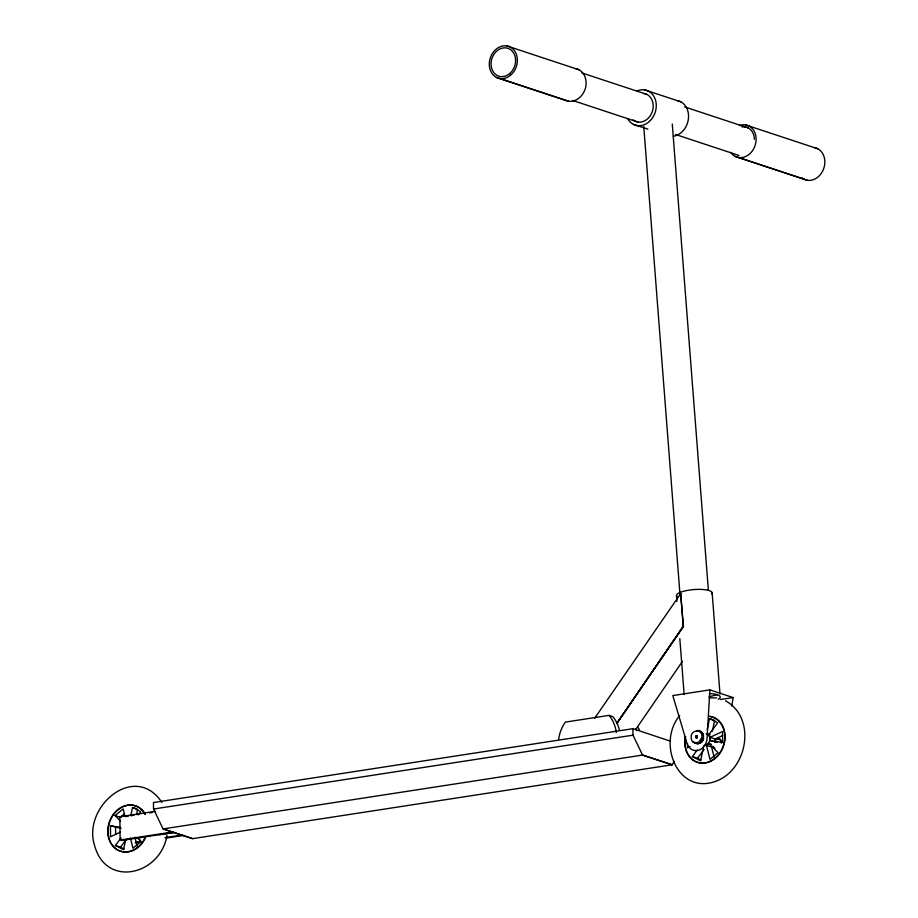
<?xml version="1.0" encoding="UTF-8"?>
<svg xmlns="http://www.w3.org/2000/svg" width="918" height="918" viewBox="0 0 918 918"><rect width="100%" height="100%" fill="white"/><g stroke="black" fill="none" stroke-linecap="round" stroke-linejoin="round"><path stroke-width="1.38" d="M709.855 689.877L707.078 738.129A12.416 10.362 -80.1 0 1 697.37 750.499A12.416 10.362 -80.1 0 1 686.412 741.308L672.791 695.58L709.855 689.877L733.115 697.565L731.784 706.068M696.544 735.674L695.569 737.338M695.523 737.028L696.154 735.708M696.716 737.946L697.45 736.133M701.754 737.682C704.152 728.525 690.129 729.076 691.197 737.693C690.99 745.003 702.958 745.76 703.647 738.313L701.754 737.682L699.298 741.859L695.236 743.11M709.396 736.213C706.149 732.644 713.63 738.336 707.56 744.246M710.142 740.482L710.107 737.315L722.535 731.508L722.65 742.444L710.142 740.482L712.701 741.331M715.271 742.18L715.237 739.013L710.107 737.315M125.594 840.131L123.563 849.689L115.37 845.478L121.107 837.824M130.804 815.62L132.536 807.427L136.38 808.701M136.507 814.587L137.666 809.125M703.463 747.16L700.56 760.815L692.367 756.604L697.278 750.04M707.216 729.477L709.534 718.553L713.389 719.827M712.345 731.164L714.663 720.251M166.961 835.357C160.857 874.659 105.926 888.785 94.485 845.157C82.276 806.635 135.015 761.676 161.878 802.424M679.699 715.524C656.278 743.591 678.574 797.558 718.22 780.311C748.044 767.104 755.984 717.624 725.553 700.801M674.409 761.378L672.114 764.786L192.619 838.639L163.083 828.92L153.524 809.033L153.455 802.539L632.938 728.685L670.519 741.205M683.44 626.386L616.976 723.154L683.21 626.305L680.674 593.636L683.44 626.386L617.057 723.189M635.922 729.133L682.453 661.35M594.577 718.381L680.881 593.338M138.274 814.92L140.741 811.638L132.536 807.427M115.37 845.478L120.487 847.165L126.225 839.522M692.367 756.604L697.496 758.291L704.049 749.547M708.811 743.431L706.47 745.37L709.97 759.37L718.048 752.645L708.811 743.431L711.381 744.28M120.591 821.128L115.048 815.597L123.138 808.873L125.043 816.504M124.217 813.933L120.178 817.295L115.048 815.597M696.842 737.992L697.083 737.831M714.606 739.518C717.21 736.982 721.525 739.449 721.204 742.903M706.47 745.37L711.599 747.068L712.861 746.265M120.51 832.075L110.562 836.723L110.447 825.787L120.178 827.325M690.049 746.69L687.559 747.849L687.525 743.752M715.237 739.013L722.695 735.525M717.451 739.438L719.712 739.082M705.116 745.393L708.57 743.178M709.178 696.716L717.325 694.731M619.352 729.925A35.756 29.273 -71.7 0 0 617.573 724.44L616.793 722.73A35.756 29.273 -71.7 0 0 612.811 716.625L609.059 715.374L565.339 722.11A32.497 26.611 -71.7 0 0 558.603 739.415M720.481 699.516L733.115 697.565M153.524 809.033L633.007 735.18L642.566 755.066L672.114 764.786L642.566 755.066L163.083 828.92L192.619 838.639M159.411 834.703L173.835 832.477L121.486 840.486L120.12 840.039L119.879 816.756L155.245 811.351M135.933 842.104L139.708 841.519L139.685 839.19M164.999 837.618L181.867 835.024M135.244 842.873L140.89 842.001M166.307 838.088L183.244 835.483M125.491 816.572L128.325 816.136M131.148 815.7L133.982 815.264M149.542 812.889L152.365 812.453M120.12 840.039L172.458 832.018M496.466 77.445L565.19 100.188C575.999 105.134 586.625 93.28 586.097 82.804A16.742 13.713 -71.7 0 0 575.529 68.632M709.144 697.841L716.671 697.898M701.077 731.692L696.498 730.636M696.418 735.628L697.06 735.754M696.567 738.072L695.924 737.946M705.242 745.427L703.968 745.427M110.447 825.787L121.142 828.357M706.355 733.574L710.199 734.836M706.263 733.975L707.583 734.4M697.129 743.729L692.815 741.859M644.723 89.895L680.731 101.783M506.805 45.9L578.925 69.745M745.554 124.882L817.686 148.727M581.84 72.912L646.938 94.428M684.633 106.901L748.101 127.889M572.798 100.51L637.895 122.037M675.591 134.498L739.059 155.498M499.862 78.558L568.586 101.29M738.623 157.54L807.347 180.272M735.215 156.427L803.95 179.171M633.42 124.389L647.901 129.163M697.887 730.636L699.768 731.267M700.296 731.875L702.19 732.507L703.613 735.088L701.719 734.457M701.168 733.034L703.062 733.666M716.786 738.497L718.576 739.093M709.901 737.51L709.958 738.921M714.376 741.48L717.096 742.375M701.237 739.277L703.119 739.897M700.388 740.7L702.281 741.319M698.013 742.673L699.895 743.305M696.624 743.11L698.518 743.729M119.879 816.756L121.245 817.215M709.534 718.553L717.738 722.764L708.719 734.79L707.629 733.987M697.496 758.291L701.008 760.104M120.487 847.165L124.01 848.978M707.457 734.354L708.604 735.146M714.697 748.319L713.079 746.701M699.023 730.258L700.87 732.105M137.356 837.836L141.051 841.519L132.961 848.243L130.425 838.065M635.761 728.8L636.564 730.51M711.599 747.068L714.147 757.247M134.923 837.216L137.138 846.121M712.139 592.695L719.987 693.985M672.274 124.056L708.363 590.148M643.759 126.523L679.951 594.049M676.497 595.782L676.945 601.485M679.813 638.572L684.128 694.215M632.938 728.685L633.007 735.18M115.576 827.485L115.645 834.324M709.74 716.315A23.868 19.542 -71.7 0 1 724.187 742.651A23.868 19.542 -71.7 0 1 699.86 762.881A23.868 19.542 -71.7 0 1 685.413 736.557M709.993 716.407A23.868 19.542 -71.7 0 1 724.44 742.731A23.868 19.542 -71.7 0 1 700.113 762.961A23.868 19.542 -71.7 0 1 685.666 736.638M145.251 837.445A23.868 19.542 -71.7 0 1 115.129 848.278A23.868 19.542 -71.7 0 1 114.75 812.625A23.868 19.542 -71.7 0 1 145.01 814.163M145.503 837.526A23.868 19.542 -71.7 0 1 115.381 848.37A23.868 19.542 -71.7 0 1 115.002 812.705A23.868 19.542 -71.7 0 1 145.262 814.255M637.608 726.861A31.648 25.911 -71.7 0 1 639.513 730.039M609.059 715.374A35.756 29.273 -71.7 0 1 616.288 732.575M710.452 693.606A17.901 4.682 -4.4 0 1 718.301 699.355M677.358 596.918A17.901 4.682 -4.4 0 1 693.342 589.62A17.901 4.682 -4.4 0 1 711.783 593.946M697.783 730.923A6.392 5.336 -80.1 0 1 703.245 738.887A6.392 5.336 -80.1 0 1 694.628 742.272M715.053 739.506A5.21 4.154 -64.1 0 1 721.445 742.811M714.72 748.136A5.21 4.154 -64.1 0 1 713.194 746.563M677.014 100.578A18.303 14.986 -71.7 0 1 688.454 118.411A18.303 14.986 -71.7 0 1 673.41 136.277M636.771 91.112A18.303 14.986 -71.7 0 1 655.28 99.419A18.303 14.986 -71.7 0 1 647.58 122.92A18.303 14.986 -71.7 0 1 627.728 118.72M643.966 93.464A14.654 11.991 -71.7 0 1 651.895 112.662A14.654 11.991 -71.7 0 1 633.145 119.902M814.289 147.614A16.742 13.713 -71.7 0 1 823.343 169.566A16.742 13.713 -71.7 0 1 801.919 177.84M741.939 126.925A14.654 11.991 -71.7 0 1 754.366 139.318M739.483 125.514A16.742 13.713 -71.7 0 1 755.353 134.017A16.742 13.713 -71.7 0 1 748.537 154.832A16.742 13.713 -71.7 0 1 730.694 152.342M714.858 740.596C714.835 745.382 714.743 736.018 714.858 740.596M509.605 73.658A14.654 11.991 -71.7 0 0 509.341 48.918A14.654 11.991 -71.7 0 0 491.05 64.122A14.654 11.991 -71.7 0 0 509.605 73.658M510.5 75.287A16.742 13.713 -71.7 0 0 510.201 47.013A16.742 13.713 -71.7 0 0 489.294 64.386A16.742 13.713 -71.7 0 0 510.5 75.287"/></g></svg>
